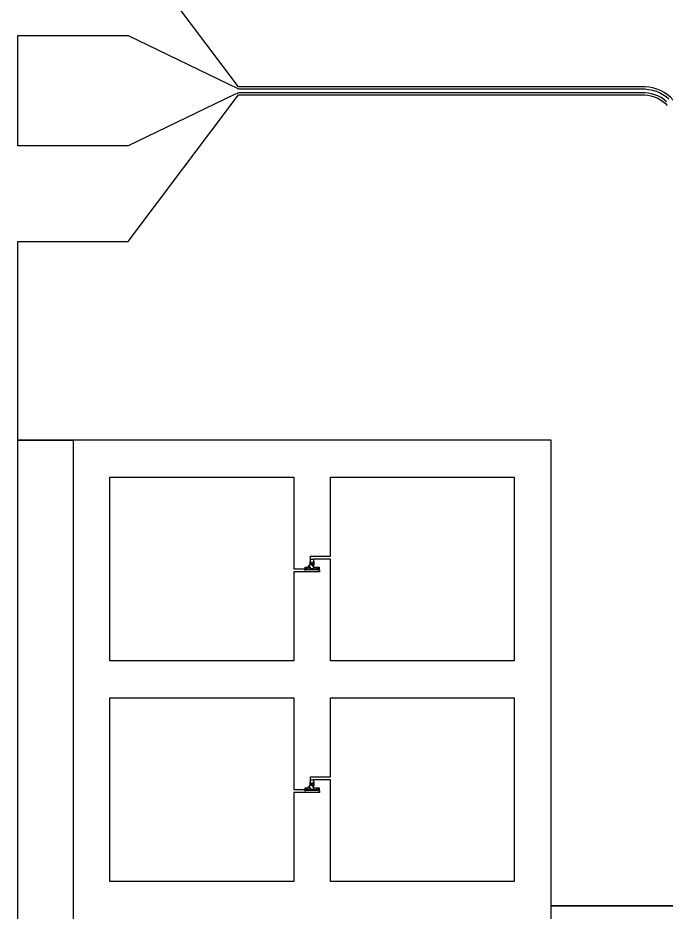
# Model space of a CAD drawing. Extents: x 200 to 9800, y 200 to 9800.
# Drawn here: x 200 to 1962, y 4967 to 7398 of the extents above; entities that cross this region are included whole.
import ezdxf

# ---------------------------------------------------------------- set-up
doc = ezdxf.new("R2010")
doc.units = 0
doc.layers.add('L136D1', color=1, linetype='CONTINUOUS')
doc.layers.add('L1D0', color=2, linetype='CONTINUOUS')

msp = doc.modelspace()

# ---------------------------------------------------------------- linework, layer by layer
at = {"layer": 'L136D1'}
for points in [[(983.5, 5898), (983.5, 5899.5), (980.975, 5899.5), (980.927, 5899.505), (980.878, 5899.514), (980.831, 5899.529), (980.786, 5899.547), (980.743, 5899.571), (980.702, 5899.598), (980.664, 5899.629), (980.629, 5899.664), (980.598, 5899.702), (980.571, 5899.743), (980.547, 5899.786), (980.529, 5899.831), (980.514, 5899.878), (980.505, 5899.927), (980.5, 5899.975), (980.5, 5904.525), (980.505, 5904.573), (980.514, 5904.622), (980.529, 5904.669), (980.547, 5904.714), (980.571, 5904.757), (980.598, 5904.798), (980.629, 5904.836), (980.664, 5904.871), (980.702, 5904.902), (980.743, 5904.929), (980.786, 5904.953), (980.831, 5904.971), (980.878, 5904.986), (980.927, 5904.995), (980.975, 5905), (993.485, 5905), (990.25, 5908.236), (989.543, 5907.529), (989.529, 5907.543), (990.236, 5908.25), (989.529, 5908.957), (989.543, 5908.971), (990.25, 5908.264), (993.485, 5911.5), (993.515, 5911.5), (990.264, 5908.25), (993.515, 5905), (994.025, 5905), (994.073, 5904.995), (994.122, 5904.986), (994.169, 5904.971), (994.214, 5904.953), (994.257, 5904.929), (994.298, 5904.902), (994.336, 5904.871), (994.371, 5904.836), (994.402, 5904.798), (994.429, 5904.757), (994.453, 5904.714), (994.471, 5904.669), (994.486, 5904.622), (994.495, 5904.573), (994.5, 5904.525), (994.5, 5901.975), (994.505, 5901.927), (994.514, 5901.878), (994.529, 5901.831), (994.547, 5901.786), (994.571, 5901.743), (994.598, 5901.702), (994.629, 5901.664), (994.664, 5901.629), (994.702, 5901.598), (994.743, 5901.571), (994.786, 5901.547), (994.831, 5901.529), (994.878, 5901.514), (994.927, 5901.505), (994.975, 5901.5), (1004.025, 5901.5), (1004.073, 5901.505), (1004.122, 5901.514), (1004.169, 5901.529), (1004.214, 5901.547), (1004.257, 5901.571), (1004.298, 5901.598), (1004.336, 5901.629), (1004.371, 5901.664), (1004.402, 5901.702), (1004.429, 5901.743), (1004.453, 5901.786), (1004.471, 5901.831), (1004.486, 5901.878), (1004.495, 5901.927), (1004.5, 5901.975), (1004.5, 5904.525), (1004.505, 5904.573), (1004.514, 5904.622), (1004.529, 5904.669), (1004.547, 5904.714), (1004.571, 5904.757), (1004.598, 5904.798), (1004.629, 5904.836), (1004.639, 5904.846), (1001.25, 5908.236), (1000.543, 5907.529), (1000.529, 5907.543), (1001.236, 5908.25), (1000.529, 5908.957), (1000.543, 5908.971), (1001.25, 5908.264), (1004.485, 5911.5), (993.485, 5911.5), (993.5, 5911.515), (993.5, 5912.5), (994.5, 5912.5), (994.5, 5919.725), (994.505, 5919.773), (994.514, 5919.822), (994.529, 5919.869), (994.547, 5919.914), (994.571, 5919.957), (994.598, 5919.998), (994.629, 5920.036), (994.664, 5920.071), (994.702, 5920.102), (994.743, 5920.129), (994.786, 5920.153), (994.831, 5920.171), (994.878, 5920.186), (994.927, 5920.195), (994.975, 5920.2), (995.5, 5920.2), (995.5, 5926.5), (1003.5, 5926.5), (1003.5, 5920.2), (1004.025, 5920.2), (1004.073, 5920.195), (1004.122, 5920.186), (1004.169, 5920.171), (1004.214, 5920.153), (1004.257, 5920.129), (1004.298, 5920.102), (1004.336, 5920.071), (1004.371, 5920.036), (1004.402, 5919.998), (1004.429, 5919.957), (1004.453, 5919.914), (1004.471, 5919.869), (1004.486, 5919.822), (1004.495, 5919.773), (1004.5, 5919.725), (1004.5, 5912.5), (1005.5, 5912.5), (1005.5, 5911.5), (1004.515, 5911.5), (1001.264, 5908.25), (1004.654, 5904.861), (1004.664, 5904.871), (1004.702, 5904.902), (1004.743, 5904.929), (1004.786, 5904.953), (1004.831, 5904.971), (1004.878, 5904.986), (1004.927, 5904.995), (1004.975, 5905), (1018.025, 5905), (1018.073, 5904.995), (1018.122, 5904.986), (1018.169, 5904.971), (1018.214, 5904.953), (1018.257, 5904.929), (1018.298, 5904.902), (1018.336, 5904.871), (1018.371, 5904.836), (1018.402, 5904.798), (1018.429, 5904.757), (1018.453, 5904.714), (1018.471, 5904.669), (1018.486, 5904.622), (1018.495, 5904.573), (1018.5, 5904.525), (1018.5, 5899.975), (1018.495, 5899.927), (1018.486, 5899.878), (1018.471, 5899.831), (1018.453, 5899.786), (1018.429, 5899.743), (1018.402, 5899.702), (1018.371, 5899.664), (1018.336, 5899.629), (1018.298, 5899.598), (1018.257, 5899.571), (1018.214, 5899.547), (1018.169, 5899.529), (1018.122, 5899.514), (1018.073, 5899.505), (1018.025, 5899.5), (1015.5, 5899.5), (1015.5, 5898)], [(983.5, 5298), (983.5, 5299.5), (980.975, 5299.5), (980.927, 5299.505), (980.878, 5299.514), (980.831, 5299.529), (980.786, 5299.547), (980.743, 5299.571), (980.702, 5299.598), (980.664, 5299.629), (980.629, 5299.664), (980.598, 5299.702), (980.571, 5299.743), (980.547, 5299.786), (980.529, 5299.831), (980.514, 5299.878), (980.505, 5299.927), (980.5, 5299.975), (980.5, 5304.525), (980.505, 5304.573), (980.514, 5304.622), (980.529, 5304.669), (980.547, 5304.714), (980.571, 5304.757), (980.598, 5304.798), (980.629, 5304.836), (980.664, 5304.871), (980.702, 5304.902), (980.743, 5304.929), (980.786, 5304.953), (980.831, 5304.971), (980.878, 5304.986), (980.927, 5304.995), (980.975, 5305), (993.485, 5305), (990.25, 5308.236), (989.543, 5307.529), (989.529, 5307.543), (990.236, 5308.25), (989.529, 5308.957), (989.543, 5308.971), (990.25, 5308.264), (993.485, 5311.5), (993.515, 5311.5), (990.264, 5308.25), (993.515, 5305), (994.025, 5305), (994.073, 5304.995), (994.122, 5304.986), (994.169, 5304.971), (994.214, 5304.953), (994.257, 5304.929), (994.298, 5304.902), (994.336, 5304.871), (994.371, 5304.836), (994.402, 5304.798), (994.429, 5304.757), (994.453, 5304.714), (994.471, 5304.669), (994.486, 5304.622), (994.495, 5304.573), (994.5, 5304.525), (994.5, 5301.975), (994.505, 5301.927), (994.514, 5301.878), (994.529, 5301.831), (994.547, 5301.786), (994.571, 5301.743), (994.598, 5301.702), (994.629, 5301.664), (994.664, 5301.629), (994.702, 5301.598), (994.743, 5301.571), (994.786, 5301.547), (994.831, 5301.529), (994.878, 5301.514), (994.927, 5301.505), (994.975, 5301.5), (1004.025, 5301.5), (1004.073, 5301.505), (1004.122, 5301.514), (1004.169, 5301.529), (1004.214, 5301.547), (1004.257, 5301.571), (1004.298, 5301.598), (1004.336, 5301.629), (1004.371, 5301.664), (1004.402, 5301.702), (1004.429, 5301.743), (1004.453, 5301.786), (1004.471, 5301.831), (1004.486, 5301.878), (1004.495, 5301.927), (1004.5, 5301.975), (1004.5, 5304.525), (1004.505, 5304.573), (1004.514, 5304.622), (1004.529, 5304.669), (1004.547, 5304.714), (1004.571, 5304.757), (1004.598, 5304.798), (1004.629, 5304.836), (1004.639, 5304.846), (1001.25, 5308.236), (1000.543, 5307.529), (1000.529, 5307.543), (1001.236, 5308.25), (1000.529, 5308.957), (1000.543, 5308.971), (1001.25, 5308.264), (1004.485, 5311.5), (993.485, 5311.5), (993.5, 5311.515), (993.5, 5312.5), (994.5, 5312.5), (994.5, 5319.725), (994.505, 5319.773), (994.514, 5319.822), (994.529, 5319.869), (994.547, 5319.914), (994.571, 5319.957), (994.598, 5319.998), (994.629, 5320.036), (994.664, 5320.071), (994.702, 5320.102), (994.743, 5320.129), (994.786, 5320.153), (994.831, 5320.171), (994.878, 5320.186), (994.927, 5320.195), (994.975, 5320.2), (995.5, 5320.2), (995.5, 5326.5), (1003.5, 5326.5), (1003.5, 5320.2), (1004.025, 5320.2), (1004.073, 5320.195), (1004.122, 5320.186), (1004.169, 5320.171), (1004.214, 5320.153), (1004.257, 5320.129), (1004.298, 5320.102), (1004.336, 5320.071), (1004.371, 5320.036), (1004.402, 5319.998), (1004.429, 5319.957), (1004.453, 5319.914), (1004.471, 5319.869), (1004.486, 5319.822), (1004.495, 5319.773), (1004.5, 5319.725), (1004.5, 5312.5), (1005.5, 5312.5), (1005.5, 5311.5), (1004.515, 5311.5), (1001.264, 5308.25), (1004.654, 5304.861), (1004.664, 5304.871), (1004.702, 5304.902), (1004.743, 5304.929), (1004.786, 5304.953), (1004.831, 5304.971), (1004.878, 5304.986), (1004.927, 5304.995), (1004.975, 5305), (1018.025, 5305), (1018.073, 5304.995), (1018.122, 5304.986), (1018.169, 5304.971), (1018.214, 5304.953), (1018.257, 5304.929), (1018.298, 5304.902), (1018.336, 5304.871), (1018.371, 5304.836), (1018.402, 5304.798), (1018.429, 5304.757), (1018.453, 5304.714), (1018.471, 5304.669), (1018.486, 5304.622), (1018.495, 5304.573), (1018.5, 5304.525), (1018.5, 5299.975), (1018.495, 5299.927), (1018.486, 5299.878), (1018.471, 5299.831), (1018.453, 5299.786), (1018.429, 5299.743), (1018.402, 5299.702), (1018.371, 5299.664), (1018.336, 5299.629), (1018.298, 5299.598), (1018.257, 5299.571), (1018.214, 5299.547), (1018.169, 5299.529), (1018.122, 5299.514), (1018.073, 5299.505), (1018.025, 5299.5), (1015.5, 5299.5), (1015.5, 5298)]]:
    msp.add_lwpolyline(points, close=True, dxfattribs=at)
at = {"layer": 'L1D0'}
for points in [[(7970, 6472), (2010.5, 6472), (2010.5, 7105.453), (2009.431, 7116.307), (2007.303, 7127.003), (2004.137, 7137.44), (1999.964, 7147.516), (1994.823, 7157.134), (1988.764, 7166.202), (1981.845, 7174.633), (1974.133, 7182.345), (1965.702, 7189.264), (1956.634, 7195.323), (1947.016, 7200.464), (1936.94, 7204.637), (1926.503, 7207.803), (1915.807, 7209.931), (1904.953, 7211), (799.5, 7211), (499.5, 7610)], [(1963.375, 7170.475), (1956.16, 7176.397), (1948.399, 7181.582), (1940.167, 7185.983), (1931.543, 7189.555), (1922.611, 7192.264), (1913.456, 7194.085), (1904.167, 7195), (799.5, 7195), (787.086, 7189), (499.5, 7050), (199.5, 7050), (199.5, 7350), (499.5, 7350), (799.5, 7205), (1904.658, 7205), (1914.925, 7203.989), (1925.044, 7201.976), (1934.916, 7198.981), (1944.447, 7195.033), (1953.546, 7190.17), (1962.124, 7184.439), (1970.099, 7177.894)], [(7002.497, 4984), (1649.5, 4984), (1649.5, 6250), (199.5, 6250), (199.5, 6790), (499.5, 6790), (799.5, 7189), (1903.872, 7189), (1912.575, 7188.143), (1921.151, 7186.437), (1929.519, 7183.898), (1937.598, 7180.552), (1945.31, 7176.43), (1952.581, 7171.572), (1959.341, 7166.024), (1965.524, 7159.841)], [(199.5, 3210), (199.5, 6250), (349.5, 6250), (349.5, 3750)], [(1649.5, 3750), (1649.5, 4984), (2196.503, 4984), (2190.539, 4983.413), (2184.66, 4982.243), (2178.925, 4980.503), (2173.388, 4978.21), (2168.102, 4975.385), (2163.119, 4972.055), (2158.485, 4968.253), (2154.247, 4964.015)]]:
    msp.add_lwpolyline(points, dxfattribs=at)
for points in [[(449.5, 5650), (449.5, 6150), (949.5, 6150), (949.5, 5900), (979, 5900), (979, 5898), (983.5, 5898), (983.5, 5901), (981.5, 5901), (981.5, 5904), (986.5, 5904), (986.5, 5900), (1012.5, 5900), (1012.5, 5904), (1017.5, 5904), (1017.5, 5901), (1015.5, 5901), (1015.5, 5898), (1019.5, 5898), (1019.5, 5892), (949.5, 5892), (949.5, 5650)], [(1049.5, 5650), (1049.5, 5926.5), (1003.5, 5926.5), (1003.5, 5914.5), (1000.5, 5914.5), (1000.5, 5915.5), (1001.5, 5915.5), (1001.5, 5917.5), (997.5, 5917.5), (997.5, 5915.5), (998.5, 5915.5), (998.5, 5914.5), (995.5, 5914.5), (995.5, 5934.5), (1049.5, 5934.5), (1049.5, 6150), (1549.5, 6150), (1549.5, 5650)], [(449.5, 5050), (449.5, 5550), (949.5, 5550), (949.5, 5300), (979, 5300), (979, 5298), (983.5, 5298), (983.5, 5301), (981.5, 5301), (981.5, 5304), (986.5, 5304), (986.5, 5300), (1012.5, 5300), (1012.5, 5304), (1017.5, 5304), (1017.5, 5301), (1015.5, 5301), (1015.5, 5298), (1019.5, 5298), (1019.5, 5292), (949.5, 5292), (949.5, 5050)], [(1049.5, 5050), (1049.5, 5326.5), (1003.5, 5326.5), (1003.5, 5314.5), (1000.5, 5314.5), (1000.5, 5315.5), (1001.5, 5315.5), (1001.5, 5317.5), (997.5, 5317.5), (997.5, 5315.5), (998.5, 5315.5), (998.5, 5314.5), (995.5, 5314.5), (995.5, 5334.5), (1049.5, 5334.5), (1049.5, 5550), (1549.5, 5550), (1549.5, 5050)]]:
    msp.add_lwpolyline(points, close=True, dxfattribs=at)

doc.saveas('drawing.dxf')
